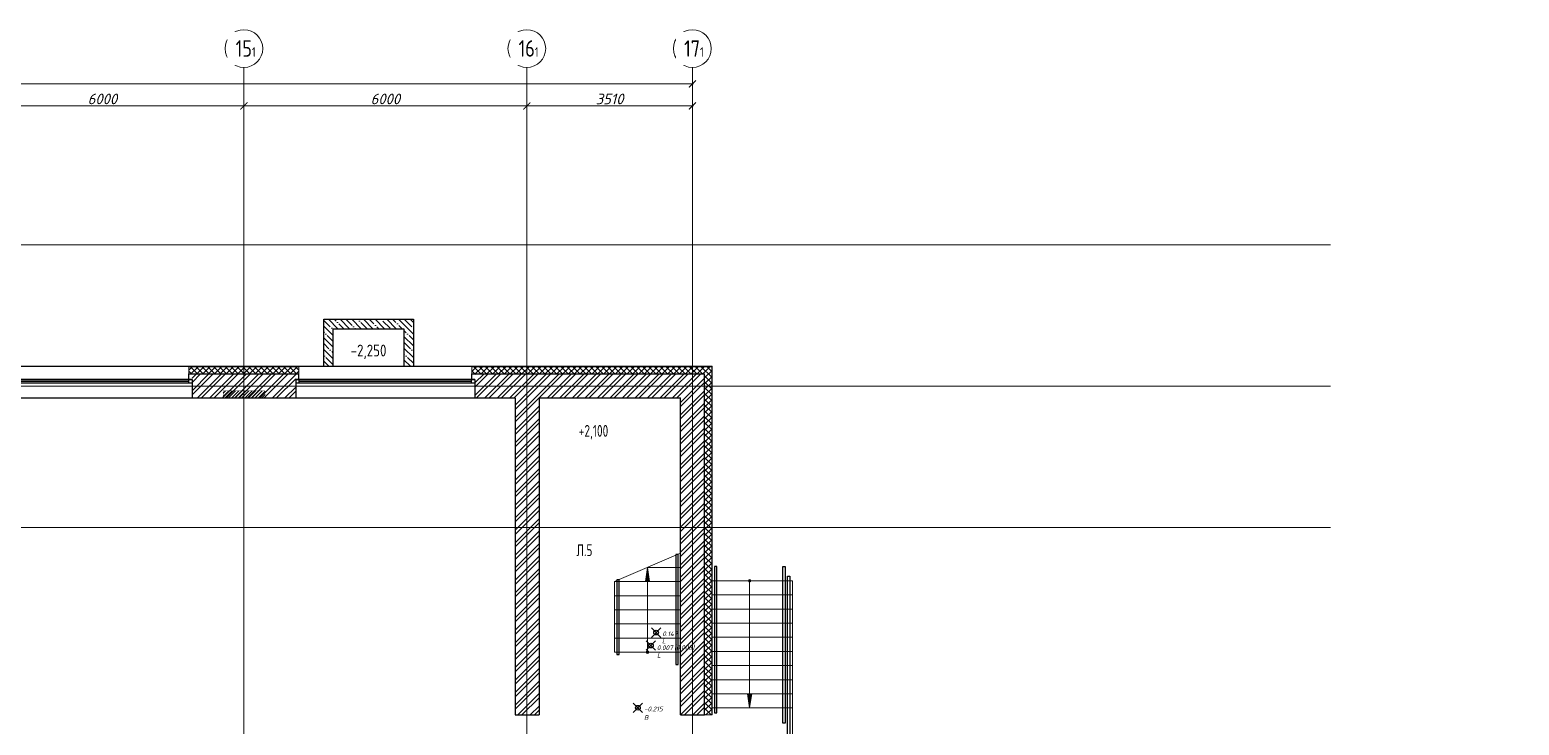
# Model space of a CAD drawing. Header units: millimetres. Extents: x 0 to 546, y 0 to 356.
# Drawn here: x 110.79 to 142.37, y 311.83 to 326.59 of the extents above; entities that cross this region are included whole.
import ezdxf
from ezdxf import colors
from ezdxf.entities.mleader import LeaderData, LeaderLine
from ezdxf.math import Vec2, Vec3

# ---------------------------------------------------------------- set-up
doc = ezdxf.new("R2010")
doc.units = ezdxf.units.MM
doc.header["$PDMODE"] = 35
doc.header["$PDSIZE"] = 0.1
doc.linetypes.add('CENTER', pattern=[2, 1.25, -0.25, 0.25, -0.25])
for name, color, linetype, lineweight in [('АР_Лестницы', 250, 'Continuous', 15), ('АР_Лестницы ограждение', 94, 'Continuous', 25), ('АР_Навесной фасад', 147, 'Continuous', 5), ('АР_Оси', 195, 'Continuous', 9), ('АР_Оси размеры', 164, 'Continuous', 9), ('АР_Отметки', 250, 'Continuous', 15), ('АР_Сущ Несущая стена', 216, 'Continuous', 30), ('АР_Утеплитель', 250, 'Continuous', 9), ('АР_Штриховка кирпич', 250, 'Continuous', 9), ('АР_Штриховка монолит', 250, 'Continuous', 9)]:
    doc.layers.add(name, color=color, linetype=linetype, lineweight=lineweight)
for name, color, linetype in [('АР_новое окно', 155, 'Continuous'), ('Код', 7, 'Continuous'), ('Отметка', 7, 'Continuous'), ('Пикет', 7, 'Continuous')]:
    doc.layers.add(name, color=color, linetype=linetype)
doc.layers.add('ТХ_Задание КР', color=7, linetype='Continuous', true_color=0x9a5430)
doc.styles.add('ISOCPEUR', font='isocpeur.ttf', dxfattribs={"width": 0.7})
doc.styles.add('ГОСТ 2.304', font='isocpeur.ttf', dxfattribs={"width": 0.7})
doc.styles.add('Мой', font='isocpeui.ttf')
doc.dimstyles.new('Размер в модели', dxfattribs={"dimscale": 0.5, "dimtxt": 0.45, "dimasz": 0.3, "dimexe": 0.05, "dimexo": 0.05, "dimgap": 0.07, "dimtad": 1, "dimdec": 0, "dimlfac": 1000, "dimzin": 1, "dimdsep": 46, "dimtxsty": 'Мой', "dimblk": 'ARCHTICK', "dimcen": 0, "dimdle": 0.05, "dimclrd": 7, "dimclre": 7, "dimclrt": 7, "dimadec": 7, "dimazin": 0, "dimtfac": 1, "dimtdec": 0, "dimtmove": 0, "dimatfit": 3, "dimfxl": 1, "dimfxlon": 1, "dimtolj": 1, "dimtzin": 9, "dimlwd": 13, "dimlwe": -1, "dimarcsym": 1})
pattern_1 = [(45, (-884.05177, 355.85036), (-0.13258252, 0.13258252), []), (45, (-883.96338, 355.85036), (-0.13258252, 0.13258252), [])]

# ---------------------------------------------------------------- blocks, each defined once
blk = doc.blocks.new('*U5')
h = blk.add_hatch(color=256)
h.dxf.hatch_style = 1
edge = h.paths.add_edge_path()
edge.add_arc((0, 0), 27.6, 359.64, 719.64)
h = blk.add_hatch(color=256)
h.dxf.hatch_style = 1
h.paths.add_polyline_path([(2400, -44), (2400, 44), (2700, 0)])
blk.add_line((2700, 0), (0, 0))
blk.add_lwpolyline([(2400, 44), (2400, -44), (2700, 0), (2400, 44)])
blk.add_circle((0, 0), 27.6)
blk = doc.blocks.new('_ArchTick')
at = {"color": 0, "linetype": 'ByBlock', "const_width": 0.15}
blk.add_lwpolyline([(-0.5, -0.5), (0.5, 0.5)], dxfattribs=at)
blk = doc.blocks.new('*D333')
at = {"layer": 'АР_Оси размеры', "color": 7, "ltscale": 100, "transparency": 16777216}
for p, q in [((109.328, 325.47), (109.328, 324.945)), ((115.328, 325.447), (115.328, 324.945))]:
    blk.add_line(p, q, dxfattribs=at)
at = {"layer": 'АР_Оси размеры', "color": 7, "lineweight": 13, "ltscale": 100, "transparency": 16777216}
blk.add_line((109.303, 324.97), (115.353, 324.97), dxfattribs=at)
at = {"layer": 'АР_Оси размеры', "color": 7, "lineweight": 13, "ltscale": 100, "transparency": 16777216, "xscale": 0.15, "yscale": 0.15, "zscale": 0.15, "rotation": 180}
blk.add_blockref('_ArchTick', (109.328, 324.97), dxfattribs=at)
at = {"layer": 'АР_Оси размеры', "color": 7, "lineweight": 13, "ltscale": 100, "transparency": 16777216, "xscale": 0.15, "yscale": 0.15, "zscale": 0.15}
blk.add_blockref('_ArchTick', (115.328, 324.97), dxfattribs=at)
at = {"layer": 'АР_Оси размеры', "color": 7, "ltscale": 100, "transparency": 16777216, "insert": (112.328, 325.118), "char_height": 0.225, "attachment_point": 5, "style": 'Мой'}
blk.add_mtext('\\A1;6000', dxfattribs=at)
blk = doc.blocks.new('*D334')
at = {"layer": 'АР_Оси размеры', "color": 7, "ltscale": 100, "transparency": 16777216}
for p, q in [((115.328, 325.447), (115.328, 324.945)), ((121.328, 325.446), (121.328, 324.945))]:
    blk.add_line(p, q, dxfattribs=at)
at = {"layer": 'АР_Оси размеры', "color": 7, "lineweight": 13, "ltscale": 100, "transparency": 16777216}
blk.add_line((115.303, 324.97), (121.353, 324.97), dxfattribs=at)
at = {"layer": 'АР_Оси размеры', "color": 7, "lineweight": 13, "ltscale": 100, "transparency": 16777216, "xscale": 0.15, "yscale": 0.15, "zscale": 0.15, "rotation": 180}
blk.add_blockref('_ArchTick', (115.328, 324.97), dxfattribs=at)
at = {"layer": 'АР_Оси размеры', "color": 7, "lineweight": 13, "ltscale": 100, "transparency": 16777216, "xscale": 0.15, "yscale": 0.15, "zscale": 0.15}
blk.add_blockref('_ArchTick', (121.328, 324.97), dxfattribs=at)
at = {"layer": 'АР_Оси размеры', "color": 7, "ltscale": 100, "transparency": 16777216, "insert": (118.328, 325.118), "char_height": 0.225, "attachment_point": 5, "style": 'Мой'}
blk.add_mtext('\\A1;6000', dxfattribs=at)
blk = doc.blocks.new('*D335')
at = {"layer": 'АР_Оси размеры', "color": 7, "ltscale": 100, "transparency": 16777216}
for p, q in [((121.328, 325.446), (121.328, 324.945)), ((124.838, 325.47), (124.838, 324.945))]:
    blk.add_line(p, q, dxfattribs=at)
at = {"layer": 'АР_Оси размеры', "color": 7, "lineweight": 13, "ltscale": 100, "transparency": 16777216}
blk.add_line((121.303, 324.97), (124.863, 324.97), dxfattribs=at)
at = {"layer": 'АР_Оси размеры', "color": 7, "lineweight": 13, "ltscale": 100, "transparency": 16777216, "xscale": 0.15, "yscale": 0.15, "zscale": 0.15, "rotation": 180}
blk.add_blockref('_ArchTick', (121.328, 324.97), dxfattribs=at)
at = {"layer": 'АР_Оси размеры', "color": 7, "lineweight": 13, "ltscale": 100, "transparency": 16777216, "xscale": 0.15, "yscale": 0.15, "zscale": 0.15}
blk.add_blockref('_ArchTick', (124.838, 324.97), dxfattribs=at)
at = {"layer": 'АР_Оси размеры', "color": 7, "ltscale": 100, "transparency": 16777216, "insert": (123.083, 325.118), "char_height": 0.225, "attachment_point": 5, "style": 'Мой'}
blk.add_mtext('\\A1;3510', dxfattribs=at)
blk = doc.blocks.new('*U83')
h = blk.add_hatch(color=256)
h.dxf.hatch_style = 1
edge = h.paths.add_edge_path()
edge.add_arc((0, 0), 27.6, 359.64, 719.64)
h = blk.add_hatch(color=256)
h.dxf.hatch_style = 1
h.paths.add_polyline_path([(1500, -44), (1500, 44), (1800, 0)])
blk.add_line((1800, 0), (0, 0))
blk.add_lwpolyline([(1500, 44), (1500, -44), (1800, 0), (1500, 44)])
blk.add_circle((0, 0), 27.6)
blk = doc.blocks.new('*U13')
at = {"layer": 'АР_новое окно', "lineweight": 20}
for p, q in [((0, 3800), (-70, 3800)), ((0, 0), (-70, 0))]:
    blk.add_line(p, q, dxfattribs=at)
at = {"layer": 'АР_новое окно'}
for p, q in [((-70, 3800), (-70, 0)), ((-70, 0), (-70, 3800)), ((0, 3800), (0, 0)), ((0, 3730), (-70, 3730)), ((-35, 3730), (-35, 70)), ((0, 70), (-70, 70))]:
    blk.add_line(p, q, dxfattribs=at)
blk = doc.blocks.new('*D127')
at = {"layer": 'АР_Оси размеры', "color": 7, "lineweight": 13, "ltscale": 100, "transparency": 16777216}
blk.add_line((61.303, 325.437), (124.863, 325.437), dxfattribs=at)
at = {"layer": 'АР_Оси размеры', "color": 7, "ltscale": 100, "transparency": 16777216}
for p, q in [((61.328, 325.437), (61.328, 325.412)), ((124.838, 325.437), (124.838, 325.462))]:
    blk.add_line(p, q, dxfattribs=at)
at = {"layer": 'АР_Оси размеры', "color": 7, "lineweight": 13, "ltscale": 100, "transparency": 16777216, "xscale": 0.15, "yscale": 0.15, "zscale": 0.15, "rotation": 180}
blk.add_blockref('_ArchTick', (61.328, 325.437), dxfattribs=at)
at = {"layer": 'АР_Оси размеры', "color": 7, "lineweight": 13, "ltscale": 100, "transparency": 16777216, "xscale": 0.15, "yscale": 0.15, "zscale": 0.15}
blk.add_blockref('_ArchTick', (124.838, 325.437), dxfattribs=at)
at = {"layer": 'АР_Оси размеры', "color": 7, "ltscale": 100, "transparency": 16777216, "insert": (93.083, 325.584), "char_height": 0.225, "attachment_point": 5, "style": 'Мой'}
blk.add_mtext('\\A1;63510', dxfattribs=at)
blk = doc.blocks.new('_DotSmall')
at = {"color": 0, "linetype": 'ByBlock', "const_width": 0.5}
blk.add_lwpolyline([(-0.0625, 0, 1), (0.0625, 0, 1)], format="xyb", close=True, dxfattribs=at)
blk = doc.blocks.new('прпр')
at = {"layer": 'АР_Утеплитель', "ltscale": 100}
h = blk.add_hatch(dxfattribs=at)
h.set_pattern_fill('ANSI37', color=256, scale=0.7)
h.set_pattern_definition([(45, (-861.87709, 355.176325), (-0.061871843, 0.061871843), []), (135, (-861.87709, 355.176325), (-0.061871843, -0.061871843), [])])
h.paths.add_polyline_path([(116.4929, 319.2842), (114.1629, 319.2842), (114.1629, 319.4342), (116.4929, 319.4342)])
h = blk.add_hatch(dxfattribs=at)
h.set_pattern_fill('ANSI37', color=256, scale=0.7, angle=90)
h.set_pattern_definition([(135, (76.42573, -664.11079), (-0.061871843, -0.061871843), []), (225, (76.42573, -664.11079), (0.061871843, -0.061871843), [])])
h.paths.add_polyline_path([(125.0979, 319.2842), (125.0979, 312.0442), (125.2479, 312.0442), (125.2479, 319.4342), (120.1629, 319.4342), (120.1629, 319.2842)])
at = {"layer": 'АР_Штриховка кирпич', "ltscale": 100}
h = blk.add_hatch(dxfattribs=at)
h.set_pattern_fill('ANSI32', color=256, scale=0.5)
h.set_pattern_definition(pattern_1)
h.paths.add_polyline_path([(116.4279, 319.2842), (114.2279, 319.2842), (114.2279, 318.7742), (116.4279, 318.7742)])
h = blk.add_hatch(dxfattribs=at)
h.set_pattern_fill('ANSI32', color=256, scale=0.5)
h.set_pattern_definition(pattern_1)
h.paths.add_polyline_path([(125.0979, 319.2842), (120.2279, 319.2842), (120.2279, 318.7742), (121.0779, 318.7742), (121.0779, 312.0442), (121.5879, 312.0442), (121.5879, 318.7737), (124.5879, 318.7747), (124.5879, 312.0447), (125.0979, 312.0437)])
at = {"layer": 'АР_Штриховка монолит', "ltscale": 100}
h = blk.add_hatch(dxfattribs=at)
h.set_pattern_fill('ANSI35', scale=0.7, angle=90)
h.set_pattern_definition([(135, (176.02989, 479.0749), (-0.12374369, -0.12374369), []), (135, (176.02989, 479.19864), (-0.12374369, -0.12374369), [0.21875, -0.04375, 0, -0.04375])])
h.paths.add_polyline_path([(118.7216, 320.2426), (117.2204, 320.2426), (117.2204, 319.4442), (117.0204, 319.4442), (117.0204, 320.4426), (118.9216, 320.4426), (118.9216, 319.4442), (118.7216, 319.4442)])
at = {"layer": 'ТХ_Задание КР', "ltscale": 100, "transparency": 33554636}
h = blk.add_hatch(dxfattribs=at)
h.set_pattern_fill('ANSI31', color=20, scale=0.4)
h.set_pattern_definition([(45, (291.561793, 191.422245), (-0.035355339, 0.035355339), [])])
h.paths.add_polyline_path([(114.8879, 318.7742), (114.8879, 318.9242), (115.7779, 318.9242), (115.7779, 318.7742)])
at = {"ltscale": 100}
blk.add_lwpolyline([(117.2204, 319.4442), (117.2204, 320.2426), (118.7216, 320.2426), (118.7216, 319.4442)], dxfattribs=at)
at = {"layer": 'АР_Лестницы', "color": 7, "ltscale": 100}
for p, q in [((123.1879, 314.8749), (124.5879, 315.4749)), ((124.5879, 315.1749), (123.8879, 315.1749)), ((125.2579, 314.8926), (125.2579, 312.1926)), ((125.2579, 314.8926), (126.9579, 314.8926)), ((124.5879, 314.8749), (123.1879, 314.8749)), ((124.5879, 314.5749), (123.1879, 314.5749)), ((125.2579, 314.5926), (126.9579, 314.5926)), ((124.5879, 314.2749), (123.1879, 314.2749)), ((125.2579, 314.2926), (126.9579, 314.2926)), ((124.5879, 313.9749), (123.1879, 313.9749)), ((125.2579, 313.9926), (126.9579, 313.9926)), ((124.5879, 313.6749), (123.1879, 313.6749)), ((125.2579, 313.6926), (126.9579, 313.6926)), ((125.2579, 313.3926), (126.9579, 313.3926)), ((125.2579, 313.0926), (126.9579, 313.0926)), ((125.2579, 312.7926), (126.9579, 312.7926)), ((125.2579, 312.4926), (126.9579, 312.4926)), ((125.2579, 312.1926), (126.9579, 312.1926))]:
    blk.add_line(p, q, dxfattribs=at)
at = {"layer": 'АР_Лестницы', "ltscale": 100}
for points in [[(126.7079, 314.8926), (126.9579, 314.8926), (126.9579, 309.7642), (125.2579, 309.7642)], [(124.5879, 313.3749), (123.1879, 313.3749), (123.1879, 314.8749)]]:
    blk.add_lwpolyline(points, dxfattribs=at)
at = {"layer": 'АР_Лестницы ограждение', "color": 18, "ltscale": 100, "true_color": 0x000000}
blk.add_line((125.3079, 312.0905), (125.3579, 312.0905), dxfattribs=at)
for points in [[(124.4879, 313.1115), (124.5379, 313.1115), (124.5379, 315.4484), (124.4879, 315.4484)], [(123.2379, 313.3246), (123.2879, 313.3246), (123.2879, 314.9094), (123.2379, 314.9094)], [(126.7579, 315.1951), (126.8079, 315.1951), (126.8079, 311.8707), (126.7579, 311.8707)], [(126.8578, 314.9922), (126.9078, 314.9922), (126.9078, 309.8137), (126.8578, 309.8137)]]:
    blk.add_lwpolyline(points, close=True, dxfattribs=at)
for points in [[(125.3579, 312.0905), (125.3579, 315.1923), (125.3079, 315.1923)], [(125.3079, 315.1923), (125.3079, 312.0905)]]:
    blk.add_lwpolyline(points, dxfattribs=at)
at = {"layer": 'АР_Навесной фасад', "ltscale": 100}
for p, q in [((114.1629, 319.4442), (116.4929, 319.4442)), ((114.1629, 319.4342), (116.4929, 319.4342)), ((120.1629, 319.4442), (125.2579, 319.4442)), ((120.1629, 319.4342), (125.2479, 319.4342)), ((125.2479, 312.0442), (125.2479, 319.4342)), ((125.2579, 312.0442), (125.2579, 319.4442))]:
    blk.add_line(p, q, dxfattribs=at)
at = {"layer": 'АР_Навесной фасад', "color": 18, "ltscale": 100, "true_color": 0x000000}
for points in [[(114.1629, 319.2842), (114.1629, 319.4442)], [(116.4929, 319.2842), (116.4929, 319.4442)], [(120.1629, 319.2842), (120.1629, 319.4442)], [(125.0979, 312.0442), (125.2579, 312.0442)]]:
    blk.add_lwpolyline(points, dxfattribs=at)
at = {"layer": 'АР_новое окно'}
for p, q in [((110.4279, 318.7742), (114.2279, 318.7742)), ((116.4279, 318.7742), (120.2279, 318.7742))]:
    blk.add_line(p, q, dxfattribs=at)
for points in [[(110.4929, 319.4442), (114.1629, 319.4442)], [(116.4929, 319.4442), (120.1629, 319.4442)]]:
    blk.add_lwpolyline(points, dxfattribs=at)
at = {"layer": 'АР_Оси', "linetype": 'CENTER', "ltscale": 1000}
for p, q in [((115.3279, 325.7866), (115.3279, 269.6761)), ((121.3279, 325.7866), (121.3279, 270.0543)), ((124.8379, 325.7866), (124.8379, 270.0543)), ((55.1942, 322.0242), (138.3726, 322.0242)), ((55.1942, 319.0242), (138.3726, 319.0242)), ((55.1942, 316.0242), (138.3726, 316.0242)), ((55.1942, 316.0242), (138.3726, 316.0242))]:
    blk.add_line(p, q, dxfattribs=at)
at = {"layer": 'АР_Оси', "ltscale": 0.5}
for centre in [(115.3279, 326.1866), (121.3279, 326.1866), (124.8379, 326.1866)]:
    blk.add_circle(centre, 0.4, dxfattribs=at)
at = {"layer": 'АР_Сущ Несущая стена', "color": 7, "ltscale": 100}
for p, q in [((114.1629, 319.2842), (116.4929, 319.2842)), ((114.1629, 319.1653), (114.1629, 319.2842)), ((114.1629, 319.1653), (114.2279, 319.1653)), ((114.2279, 319.1653), (114.2279, 318.7742)), ((116.4279, 319.1653), (116.4279, 318.7742)), ((116.4279, 319.1653), (116.4929, 319.1653)), ((116.4929, 319.1653), (116.4929, 319.2842)), ((120.1629, 319.2842), (125.0979, 319.2842)), ((120.1629, 319.1653), (120.1629, 319.2842)), ((120.1629, 319.1653), (120.2279, 319.1653)), ((120.2279, 319.1653), (120.2279, 318.7742)), ((125.0979, 312.0442), (125.0979, 319.2842)), ((114.2279, 318.7742), (116.4279, 318.7742)), ((120.2279, 318.7742), (121.0779, 318.7742)), ((121.0779, 318.7742), (121.0779, 312.0442)), ((121.5879, 318.7742), (124.5879, 318.7742)), ((121.5879, 318.7742), (121.5879, 312.0442)), ((124.5879, 312.0442), (124.5879, 318.7742)), ((121.0779, 312.0442), (121.5879, 312.0442)), ((124.5879, 312.0442), (125.0979, 312.0442))]:
    blk.add_line(p, q, dxfattribs=at)
for points in [[(117.0204, 319.4442), (117.0204, 320.4426), (118.9216, 320.4426), (118.9216, 319.4442)], [(117.2204, 319.4442), (117.2204, 320.2426), (118.7216, 320.2426), (118.7216, 319.4442)]]:
    blk.add_lwpolyline(points, dxfattribs=at)
at = {"layer": 'ТХ_Задание КР', "color": 20, "ltscale": 100, "const_width": 0.002}
blk.add_lwpolyline([(114.8879, 318.7742), (114.8879, 318.9242), (115.7779, 318.9242), (115.7779, 318.7742)], close=True, dxfattribs=at)
at = {"layer": 'АР_Лестницы', "ltscale": 75, "xscale": 0.001, "yscale": 0.001, "zscale": 0.001}
for name, p, rotation in [('*U83', (123.8879, 313.3749), 89.99999999999994), ('*U5', (126.0529, 314.8926), 269.9999999999999)]:
    blk.add_blockref(name, p, dxfattribs=dict(at, rotation=rotation))
at = {"layer": 'АР_новое окно', "xscale": -0.001, "yscale": 0.001, "zscale": 0.001, "rotation": 89.99999999999993}
for p in [(114.2279, 319.0953), (120.2279, 319.0953)]:
    blk.add_blockref('*U13', p, dxfattribs=at)
at = {"layer": 'АР_Оси размеры', "ltscale": 100}
for base, p1, p2, picture, middle in [((115.3279, 324.9701), (109.3279, 325.5428), (115.3279, 325.4721), '*D333', (112.3279, 325.1176)), ((121.3279, 324.9701), (115.3279, 325.4721), (121.3279, 325.4713), '*D334', (118.3279, 325.1176)), ((124.8379, 324.9701), (121.3279, 325.4713), (124.8379, 325.5083), '*D335', (123.0829, 325.1176))]:
    dim = blk.add_linear_dim(base=base, p1=p1, p2=p2, dimstyle='Размер в модели', dxfattribs=at)
    dim.commit()
    dim.dimension.update_dxf_attribs({"geometry": picture, "text_midpoint": middle})
at = {"layer": 'АР_Отметки'}
ml = blk.add_multileader_mtext('Standard', dxfattribs=at)
ml.set_content('Л.4', color=256, style='ISOCPEUR')
ml.set_leader_properties(color=256, linetype='Continuous', lineweight=-1)
ml.set_arrow_properties(name='DOTSMALL')
ml.build(insert=Vec2(0, 0))
ml.multileader.update_dxf_attribs({"has_text_frame": 1, "text_left_attachment_type": 4, "text_right_attachment_type": 4, "dogleg_length": 100, "arrow_head_size": 0.18})
ctx = ml.context
ctx.base_point, ctx.char_height, ctx.arrow_head_size, ctx.landing_gap_size, ctx.plane_origin = Vec3(147349.9034, 168749.0666), 0.25, 0.18, 0.05, Vec3(254.9196, 309.402)
ctx.left_attachment, ctx.right_attachment = 4, 4
notes = []
notes.append((ctx, [(0, (0, 0, 0), (0, 0), (1, 0), 1, [])]))
ctx.mtext.insert, ctx.mtext.width, ctx.mtext.line_spacing_style, ctx.mtext.flow_direction = Vec3(226.8511, 321.8721), 0.852697, 2, 5
ml = blk.add_multileader_mtext('Standard', dxfattribs=at)
ml.set_content('Л.4', color=256, style='ISOCPEUR')
ml.set_leader_properties(color=256, linetype='Continuous', lineweight=-1)
ml.set_arrow_properties(name='DOTSMALL')
ml.build(insert=Vec2(0, 0))
ml.multileader.update_dxf_attribs({"has_text_frame": 1, "text_left_attachment_type": 4, "text_right_attachment_type": 4, "dogleg_length": 100, "arrow_head_size": 0.18})
ctx = ml.context
ctx.base_point, ctx.char_height, ctx.arrow_head_size, ctx.landing_gap_size, ctx.plane_origin = Vec3(147485.2159, 168748.814), 0.25, 0.18, 0.05, Vec3(390.2341, 309.1284)
ctx.left_attachment, ctx.right_attachment = 4, 4
notes.append((ctx, [(0, (0, 0, 0), (0, 0), (1, 0), 1, [])]))
ctx.mtext.insert, ctx.mtext.width, ctx.mtext.line_spacing_style, ctx.mtext.flow_direction = Vec3(362.1637, 321.6194), 0.852697, 2, 5
ml = blk.add_multileader_mtext('Standard', dxfattribs=at)
ml.set_content('Л.4', color=256, style='ISOCPEUR')
ml.set_leader_properties(color=256, linetype='Continuous', lineweight=-1)
ml.set_arrow_properties(name='DOTSMALL')
ml.build(insert=Vec2(0, 0))
ml.multileader.update_dxf_attribs({"has_text_frame": 1, "text_left_attachment_type": 4, "text_right_attachment_type": 4, "dogleg_length": 100, "arrow_head_size": 0.18})
ctx = ml.context
ctx.base_point, ctx.char_height, ctx.arrow_head_size, ctx.landing_gap_size, ctx.plane_origin = Vec3(147622.5144, 168748.553), 0.25, 0.18, 0.05, Vec3(526.7959, 309.402)
ctx.left_attachment, ctx.right_attachment = 4, 4
notes.append((ctx, [(0, (0, 0, 0), (0, 0), (1, 0), 1, [])]))
ctx.mtext.insert, ctx.mtext.width, ctx.mtext.line_spacing_style, ctx.mtext.flow_direction = Vec3(499.4622, 321.3584), 0.852697, 2, 5
ml = blk.add_multileader_mtext('Standard', dxfattribs=at)
ml.set_content('+2,850', color=256, style='ISOCPEUR')
ml.set_leader_properties(color=256, linetype='Continuous', lineweight=-1)
ml.set_arrow_properties(name='DOTSMALL')
ml.build(insert=Vec2(0, 0))
ml.multileader.update_dxf_attribs({"has_text_frame": 1, "text_left_attachment_type": 4, "text_right_attachment_type": 4, "dogleg_length": 100, "arrow_head_size": 0.18})
ctx = ml.context
ctx.base_point, ctx.char_height, ctx.arrow_head_size, ctx.landing_gap_size, ctx.plane_origin = Vec3(147350.144, 168748.1462), 0.25, 0.18, 0.05, Vec3(227.6016, 321.5576)
ctx.left_attachment, ctx.right_attachment = 4, 4
notes.append((ctx, [(0, (0, 0, 0), (0, 0), (1, 0), 1, [])]))
ctx.mtext.insert, ctx.mtext.width, ctx.mtext.line_spacing_style, ctx.mtext.flow_direction = Vec3(227.0917, 320.9516), 0.852697, 2, 5
ml = blk.add_multileader_mtext('Standard', dxfattribs=at)
ml.set_content('+8,400', color=256, style='ISOCPEUR')
ml.set_leader_properties(color=256, linetype='Continuous', lineweight=-1)
ml.set_arrow_properties(name='DOTSMALL')
ml.build(insert=Vec2(0, 0))
ml.multileader.update_dxf_attribs({"has_text_frame": 1, "text_left_attachment_type": 4, "text_right_attachment_type": 4, "dogleg_length": 100, "arrow_head_size": 0.18})
ctx = ml.context
ctx.base_point, ctx.char_height, ctx.arrow_head_size, ctx.landing_gap_size, ctx.plane_origin = Vec3(147485.035, 168748.0566), 0.25, 0.18, 0.05, Vec3(362.476, 321.3317)
ctx.left_attachment, ctx.right_attachment = 4, 4
notes.append((ctx, [(0, (0, 0, 0), (0, 0), (1, 0), 1, [])]))
ctx.mtext.insert, ctx.mtext.width, ctx.mtext.line_spacing_style, ctx.mtext.flow_direction = Vec3(361.9827, 320.862), 0.852697, 2, 5
ml = blk.add_multileader_mtext('Standard', dxfattribs=at)
ml.set_content('+7,050', color=256, style='ISOCPEUR')
ml.set_leader_properties(color=256, linetype='Continuous', lineweight=-1)
ml.set_arrow_properties(name='DOTSMALL')
ml.build(insert=Vec2(0, 0))
ml.multileader.update_dxf_attribs({"has_text_frame": 1, "text_left_attachment_type": 4, "text_right_attachment_type": 4, "dogleg_length": 100, "arrow_head_size": 0.18})
ctx = ml.context
ctx.base_point, ctx.char_height, ctx.arrow_head_size, ctx.landing_gap_size, ctx.plane_origin = Vec3(147490.3292, 168747.9848), 0.25, 0.18, 0.05, Vec3(367.1456, 319.1893)
ctx.left_attachment, ctx.right_attachment = 4, 4
notes.append((ctx, [(0, (0, 0, 0), (0, 0), (1, 0), 1, [])]))
ctx.mtext.insert, ctx.mtext.width, ctx.mtext.line_spacing_style, ctx.mtext.flow_direction = Vec3(367.277, 320.7902), 0.852697, 2, 5
ml = blk.add_multileader_mtext('Standard', dxfattribs=at)
ml.set_content('+11,550', color=256, style='ISOCPEUR')
ml.set_leader_properties(color=256, linetype='Continuous', lineweight=-1)
ml.set_arrow_properties(name='DOTSMALL')
ml.build(insert=Vec2(0, 0))
ml.multileader.update_dxf_attribs({"has_text_frame": 1, "text_left_attachment_type": 4, "text_right_attachment_type": 4, "dogleg_length": 100, "arrow_head_size": 0.18})
ctx = ml.context
ctx.base_point, ctx.char_height, ctx.arrow_head_size, ctx.landing_gap_size, ctx.plane_origin = Vec3(147621.9099, 168747.9026), 0.25, 0.18, 0.05, Vec3(496.6465, 319.7835)
ctx.left_attachment, ctx.right_attachment = 4, 4
notes.append((ctx, [(0, (0, 0, 0), (0, 0), (1, 0), 1, [])]))
ctx.mtext.insert, ctx.mtext.width, ctx.mtext.line_spacing_style, ctx.mtext.flow_direction = Vec3(498.8577, 320.708), 0.852697, 2, 5
ml = blk.add_multileader_mtext('Standard', dxfattribs=at)
ml.set_content('+11,550', color=256, style='ISOCPEUR')
ml.set_leader_properties(color=256, linetype='Continuous', lineweight=-1)
ml.set_arrow_properties(name='DOTSMALL')
ml.build(insert=Vec2(0, 0))
ml.multileader.update_dxf_attribs({"has_text_frame": 1, "text_left_attachment_type": 4, "text_right_attachment_type": 4, "dogleg_length": 100, "arrow_head_size": 0.18})
ctx = ml.context
ctx.base_point, ctx.char_height, ctx.arrow_head_size, ctx.landing_gap_size, ctx.plane_origin = Vec3(147621.9099, 168747.9026), 0.25, 0.18, 0.05, Vec3(496.6465, 319.7835)
ctx.left_attachment, ctx.right_attachment = 4, 4
notes.append((ctx, [(0, (0, 0, 0), (0, 0), (1, 0), 1, [])]))
ctx.mtext.insert, ctx.mtext.width, ctx.mtext.line_spacing_style, ctx.mtext.flow_direction = Vec3(498.8577, 320.708), 0.852697, 2, 5
ml = blk.add_multileader_mtext('Standard', dxfattribs=at)
ml.set_content('+13,200', color=256, style='ISOCPEUR')
ml.set_leader_properties(color=256, linetype='Continuous', lineweight=-1)
ml.set_arrow_properties(name='DOTSMALL')
ml.build(insert=Vec2(0, 0))
ml.multileader.update_dxf_attribs({"has_text_frame": 1, "text_left_attachment_type": 4, "text_right_attachment_type": 4, "dogleg_length": 100, "arrow_head_size": 0.18})
ctx = ml.context
ctx.base_point, ctx.char_height, ctx.arrow_head_size, ctx.landing_gap_size, ctx.plane_origin = Vec3(147627.0658, 168747.8362), 0.25, 0.18, 0.05, Vec3(501.6465, 320.5285)
ctx.left_attachment, ctx.right_attachment = 4, 4
notes.append((ctx, [(0, (0, 0, 0), (0, 0), (1, 0), 1, [])]))
ctx.mtext.insert, ctx.mtext.width, ctx.mtext.line_spacing_style, ctx.mtext.flow_direction = Vec3(504.0135, 320.6416), 0.852697, 2, 5
ml = blk.add_multileader_mtext('Standard', dxfattribs=at)
ml.set_content('+4,200', color=256, style='ISOCPEUR')
ml.set_leader_properties(color=256, linetype='Continuous', lineweight=-1)
ml.set_arrow_properties(name='DOTSMALL')
ml.build(insert=Vec2(0, 0))
ml.multileader.update_dxf_attribs({"has_text_frame": 1, "text_left_attachment_type": 4, "text_right_attachment_type": 4, "dogleg_length": 100, "arrow_head_size": 0.18})
ctx = ml.context
ctx.base_point, ctx.char_height, ctx.arrow_head_size, ctx.landing_gap_size, ctx.plane_origin = Vec3(147355.4877, 168747.8341), 0.25, 0.18, 0.05, Vec3(232.304, 319.0387)
ctx.left_attachment, ctx.right_attachment = 4, 4
notes.append((ctx, [(0, (0, 0, 0), (0, 0), (1, 0), 1, [])]))
ctx.mtext.insert, ctx.mtext.width, ctx.mtext.line_spacing_style, ctx.mtext.flow_direction = Vec3(232.4354, 320.6396), 0.852697, 2, 5
ml = blk.add_multileader_mtext('Standard', dxfattribs=at)
ml.set_content('{\\W0.8;-2,250}', color=256, style='ISOCPEUR')
ml.set_leader_properties(color=256, linetype='Continuous', lineweight=-1)
ml.set_arrow_properties(name='DOTSMALL')
ml.build(insert=Vec2(0, 0))
ml.multileader.update_dxf_attribs({"has_text_frame": 1, "text_left_attachment_type": 4, "text_right_attachment_type": 4, "dogleg_length": 100, "arrow_head_size": 0.18})
ctx = ml.context
ctx.base_point, ctx.char_height, ctx.arrow_head_size, ctx.landing_gap_size, ctx.plane_origin = Vec3(147240.644, 168747.0985), 0.25, 0.18, 0.05, Vec3(117.4603, 318.2925)
ctx.left_attachment, ctx.right_attachment = 4, 4
notes.append((ctx, [(0, (0, 0, 0), (0, 0), (1, 0), 1, [])]))
ctx.mtext.insert, ctx.mtext.width, ctx.mtext.defined_height, ctx.mtext.line_spacing_style, ctx.mtext.flow_direction = Vec3(117.5917, 319.9039), 0.769989, 0.3439, 2, 5
ml = blk.add_multileader_mtext('Standard', dxfattribs=at)
ml.set_content('+13,340', color=256, style='ISOCPEUR')
ml.set_leader_properties(color=256, linetype='Continuous', lineweight=-1)
ml.set_arrow_properties(name='DOTSMALL')
ml.build(insert=Vec2(0, 0))
ml.multileader.update_dxf_attribs({"has_text_frame": 1, "text_left_attachment_type": 4, "text_right_attachment_type": 4, "dogleg_length": 100, "arrow_head_size": 0.18})
ctx = ml.context
ctx.base_point, ctx.char_height, ctx.arrow_head_size, ctx.landing_gap_size, ctx.plane_origin = Vec3(147626.95, 168746.2444), 0.25, 0.18, 0.05, Vec3(502.3289, 319.0113)
ctx.left_attachment, ctx.right_attachment = 4, 4
notes.append((ctx, [(0, (0, 0, 0), (0, 0), (1, 0), 1, [])]))
ctx.mtext.insert, ctx.mtext.width, ctx.mtext.line_spacing_style, ctx.mtext.flow_direction = Vec3(503.8977, 319.0498), 0.852697, 2, 5
ml = blk.add_multileader_mtext('Standard', dxfattribs=at)
ml.set_content('+2,100', color=256, style='ISOCPEUR')
ml.set_leader_properties(color=256, linetype='Continuous', lineweight=-1)
ml.set_arrow_properties(name='DOTSMALL')
ml.build(insert=Vec2(0, 0))
ml.multileader.update_dxf_attribs({"has_text_frame": 1, "text_left_attachment_type": 4, "text_right_attachment_type": 4, "dogleg_length": 100, "arrow_head_size": 0.18})
ctx = ml.context
ctx.base_point, ctx.char_height, ctx.arrow_head_size, ctx.landing_gap_size, ctx.plane_origin = Vec3(147381.6577, 168745.8522), 0.25, 0.18, 0.05, Vec3(252.7958, 312.5389)
ctx.left_attachment, ctx.right_attachment = 4, 4
notes.append((ctx, [(0, (0, 0, 0), (0, 0), (1, 0), 1, [])]))
ctx.mtext.insert, ctx.mtext.width, ctx.mtext.line_spacing_style, ctx.mtext.flow_direction = Vec3(258.6054, 318.6576), 0.852697, 2, 5
ml = blk.add_multileader_mtext('Standard', dxfattribs=at)
ml.set_content('+6,300', color=256, style='ISOCPEUR')
ml.set_leader_properties(color=256, linetype='Continuous', lineweight=-1)
ml.set_arrow_properties(name='DOTSMALL')
ml.build(insert=Vec2(0, 0))
ml.multileader.update_dxf_attribs({"has_text_frame": 1, "text_left_attachment_type": 4, "text_right_attachment_type": 4, "dogleg_length": 100, "arrow_head_size": 0.18})
ctx = ml.context
ctx.base_point, ctx.char_height, ctx.arrow_head_size, ctx.landing_gap_size, ctx.plane_origin = Vec3(147516.4938, 168745.4046), 0.25, 0.18, 0.05, Vec3(401.7354, 315.6357)
ctx.left_attachment, ctx.right_attachment = 4, 4
notes.append((ctx, [(0, (0, 0, 0), (0, 0), (1, 0), 1, [])]))
ctx.mtext.insert, ctx.mtext.width, ctx.mtext.line_spacing_style, ctx.mtext.flow_direction = Vec3(393.4415, 318.21), 0.852697, 2, 5
ml = blk.add_multileader_mtext('Standard', dxfattribs=at)
ml.set_content('+2,100', color=256, style='ISOCPEUR')
ml.set_leader_properties(color=256, linetype='Continuous', lineweight=-1)
ml.set_arrow_properties(name='DOTSMALL')
ml.build(insert=Vec2(0, 0))
ml.multileader.update_dxf_attribs({"has_text_frame": 1, "text_left_attachment_type": 4, "text_right_attachment_type": 4, "dogleg_length": 100, "arrow_head_size": 0.18})
ctx = ml.context
ctx.base_point, ctx.char_height, ctx.arrow_head_size, ctx.landing_gap_size, ctx.plane_origin = Vec3(147245.4814, 168745.3935), 0.25, 0.18, 0.05, Vec3(122.2977, 316.598)
ctx.left_attachment, ctx.right_attachment = 4, 4
notes.append((ctx, [(0, (0, 0, 0), (0, 0), (1, 0), 1, [])]))
ctx.mtext.insert, ctx.mtext.width, ctx.mtext.line_spacing_style, ctx.mtext.flow_direction = Vec3(122.4291, 318.1989), 0.852697, 2, 5
ml = blk.add_multileader_mtext('Standard', dxfattribs=at)
ml.set_content('Л.5', color=256, style='ISOCPEUR')
ml.set_leader_properties(color=256, linetype='Continuous', lineweight=-1)
ml.set_arrow_properties(name='DOTSMALL')
ml.build(insert=Vec2(0, 0))
ml.multileader.update_dxf_attribs({"has_text_frame": 1, "text_left_attachment_type": 4, "text_right_attachment_type": 4, "dogleg_length": 100, "arrow_head_size": 0.18})
ctx = ml.context
ctx.base_point, ctx.char_height, ctx.arrow_head_size, ctx.landing_gap_size, ctx.plane_origin = Vec3(147515.0398, 168745.3867), 0.25, 0.18, 0.05, Vec3(417.7204, 304.1381)
ctx.left_attachment, ctx.right_attachment = 4, 4
notes.append((ctx, [(0, (0, 0, 0), (0, 0), (1, 0), 1, [])]))
ctx.mtext.insert, ctx.mtext.width, ctx.mtext.line_spacing_style, ctx.mtext.flow_direction = Vec3(391.9876, 318.1921), 0.852697, 2, 5
ml = blk.add_multileader_mtext('Standard', dxfattribs=at)
ml.set_content('Л.5', color=256, style='ISOCPEUR')
ml.set_leader_properties(color=256, linetype='Continuous', lineweight=-1)
ml.set_arrow_properties(name='DOTSMALL')
ml.build(insert=Vec2(0, 0))
ml.multileader.update_dxf_attribs({"has_text_frame": 1, "text_left_attachment_type": 4, "text_right_attachment_type": 4, "dogleg_length": 100, "arrow_head_size": 0.18})
ctx = ml.context
ctx.base_point, ctx.char_height, ctx.arrow_head_size, ctx.landing_gap_size, ctx.plane_origin = Vec3(147379.8526, 168744.9655), 0.25, 0.18, 0.05, Vec3(282.5048, 303.7083)
ctx.left_attachment, ctx.right_attachment = 4, 4
notes.append((ctx, [(0, (0, 0, 0), (0, 0), (1, 0), 1, [])]))
ctx.mtext.insert, ctx.mtext.width, ctx.mtext.line_spacing_style, ctx.mtext.flow_direction = Vec3(256.8003, 317.771), 0.852697, 2, 5
ml = blk.add_multileader_mtext('Standard', dxfattribs=at)
ml.set_content('+4,200', color=256, style='ISOCPEUR')
ml.set_leader_properties(color=256, linetype='Continuous', lineweight=-1)
ml.set_arrow_properties(name='DOTSMALL')
ml.build(insert=Vec2(0, 0))
ml.multileader.update_dxf_attribs({"has_text_frame": 1, "text_left_attachment_type": 4, "text_right_attachment_type": 4, "dogleg_length": 100, "arrow_head_size": 0.18})
ctx = ml.context
ctx.base_point, ctx.char_height, ctx.arrow_head_size, ctx.landing_gap_size, ctx.plane_origin = Vec3(147353.8742, 168744.3602), 0.25, 0.18, 0.05, Vec3(229.0066, 313.3532)
ctx.left_attachment, ctx.right_attachment = 4, 4
notes.append((ctx, [(0, (0, 0, 0), (0, 0), (1, 0), 1, [])]))
ctx.mtext.insert, ctx.mtext.width, ctx.mtext.line_spacing_style, ctx.mtext.flow_direction = Vec3(230.8219, 317.1656), 0.852697, 2, 5
ml = blk.add_multileader_mtext('Standard', dxfattribs=at)
ml.set_content('Л.5', color=256, style='ISOCPEUR')
ml.set_leader_properties(color=256, linetype='Continuous', lineweight=-1)
ml.set_arrow_properties(name='DOTSMALL')
ml.build(insert=Vec2(0, 0))
ml.multileader.update_dxf_attribs({"has_text_frame": 1, "text_left_attachment_type": 4, "text_right_attachment_type": 4, "dogleg_length": 100, "arrow_head_size": 0.18})
ctx = ml.context
ctx.base_point, ctx.char_height, ctx.arrow_head_size, ctx.landing_gap_size, ctx.plane_origin = Vec3(147245.433, 168742.8593), 0.25, 0.18, 0.05, Vec3(147.5666, 303.7083)
ctx.left_attachment, ctx.right_attachment = 4, 4
notes.append((ctx, [(0, (0, 0, 0), (0, 0), (1, 0), 1, [])]))
ctx.mtext.insert, ctx.mtext.width, ctx.mtext.line_spacing_style, ctx.mtext.flow_direction = Vec3(122.3807, 315.6647), 0.852697, 2, 5
ml = blk.add_multileader_mtext('Standard', dxfattribs=at)
ml.set_content('+8,400', color=256, style='ISOCPEUR')
ml.set_leader_properties(color=256, linetype='Continuous', lineweight=-1)
ml.set_arrow_properties(name='DOTSMALL')
ml.build(insert=Vec2(0, 0))
ml.multileader.update_dxf_attribs({"has_text_frame": 1, "text_left_attachment_type": 4, "text_right_attachment_type": 4, "dogleg_length": 100, "arrow_head_size": 0.18})
ctx = ml.context
ctx.base_point, ctx.char_height, ctx.arrow_head_size, ctx.landing_gap_size, ctx.plane_origin = Vec3(147467.6321, 168740.3994), 0.25, 0.18, 0.05, Vec3(344.7571, 312.6644)
ctx.left_attachment, ctx.right_attachment = 4, 4
notes.append((ctx, [(0, (0, 0, 0), (0, 0), (1, 0), 1, [])]))
ctx.mtext.insert, ctx.mtext.width, ctx.mtext.line_spacing_style, ctx.mtext.flow_direction = Vec3(344.5798, 313.2049), 0.852697, 2, 5
for ctx, leaders in notes:
    for number, flags, end, landing, length, lines in leaders:
        leader = LeaderData()
        leader.index, (leader.has_last_leader_line, leader.has_dogleg_vector, leader.attachment_direction) = number, flags
        leader.last_leader_point, leader.dogleg_vector, leader.dogleg_length = Vec3(end), Vec3(landing), length
        for number, points, colour, breaks in lines:
            line = LeaderLine()
            line.index, line.vertices, line.color, line.breaks = number, Vec3.list(points), colors.encode_raw_color(colour), breaks
            leader.lines.append(line)
        ctx.leaders.append(leader)
at = {"layer": 'АР_Оси', "char_height": 0.35, "width": 0.123867, "attachment_point": 1, "line_spacing_factor": 1.149209, "style": 'ГОСТ 2.304', "bg_fill": 2}
for s, insert in [('{\\W0.8;15\\H0.57143x;1}', (115.1538, 326.3644)), ('{\\W0.8;16\\H0.57143x;1}', (121.1538, 326.3644)), ('{\\W0.8;17\\H0.57143x;1}', (124.6638, 326.3644))]:
    blk.add_mtext(s, dxfattribs=dict(at, insert=insert))
at = {"layer": 'АР_Оси размеры', "ltscale": 100}
dim = blk.add_linear_dim(base=(124.8379, 325.4366), p1=(61.3279, 325.4366), p2=(124.8379, 325.4366), dimstyle='Размер в модели', dxfattribs=at)
dim.commit()
dim.dimension.update_dxf_attribs({"geometry": '*D127', "text_midpoint": (93.0829, 325.5841)})

msp = doc.modelspace()

# ---------------------------------------------------------------- block references
msp.add_blockref('прпр', (0, 0))

# ---------------------------------------------------------------- next in the draw order: linework, layer by layer
at = {"layer": 'Пикет', "color": 1}
for p in [(123.959, 313.5181, 0.007), (124.069, 313.7911, 0.147), (123.682, 312.196, -0.215)]:
    msp.add_point(p, dxfattribs=at)

# ---------------------------------------------------------------- next in the draw order: texts
at = {"layer": 'Код', "color": 5, "style": 'Мой'}
for s, p in [('L', (124.1919, 313.5612, 0.147)), ('L', (124.0889, 313.2631, 0.007)), ('B', (123.8119, 311.941, -0.215))]:
    msp.add_text(s, height=0.1, dxfattribs=at).set_placement(p)
at = {"layer": 'Отметка', "color": 5, "style": 'Мой'}
for s, p in [('0.147', (124.1989, 313.7161, 0.147)), ('0.007', (124.0843, 313.4204, 0.007)), ('-0.215', (123.8119, 312.121, -0.215))]:
    msp.add_text(s, height=0.1, dxfattribs=at).set_placement(p)
at = {"layer": 'Отметка', "color": 6, "style": 'Мой'}
msp.add_text('(0.008)', height=0.1, dxfattribs=at).set_placement((124.4502, 313.426))

doc.saveas('drawing.dxf')
